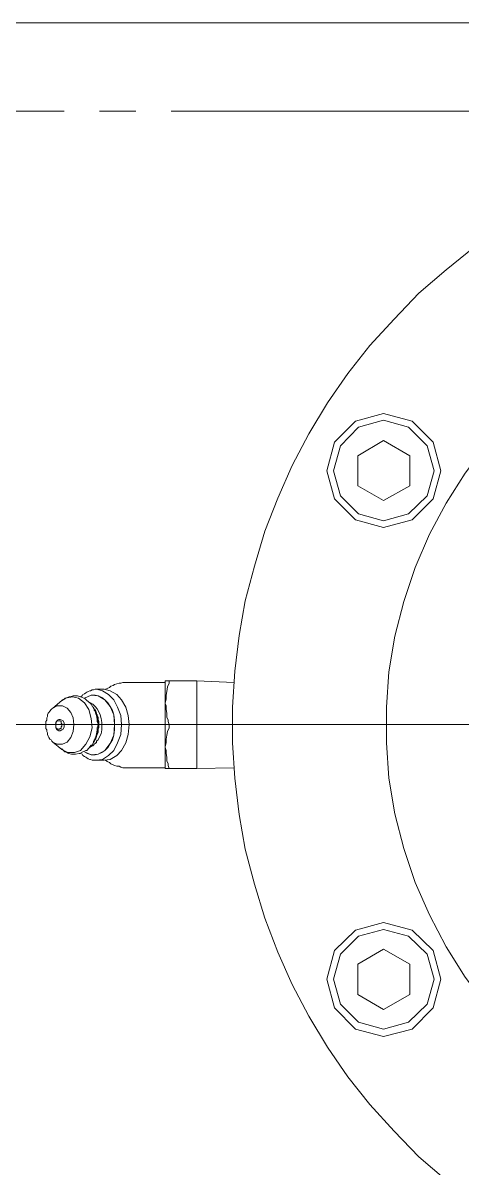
# Model space of a CAD drawing. Header units: millimetres. Extents: x 288 to 8834, y 20 to 9668.
# Drawn here: x 2965.4 to 3015.5, y 9006.3 to 9136.8 of the extents above; entities that cross this region are included whole.
import ezdxf

# ---------------------------------------------------------------- set-up
doc = ezdxf.new("R2010")
doc.units = ezdxf.units.MM
doc.layers.add('Layer1', color=7, linetype='Continuous')

# ---------------------------------------------------------------- blocks, each defined once
blk = doc.blocks.new('BLKF110')
at = {"layer": 'Layer1', "color": 7, "linetype": 'Continuous', "lineweight": 13}
for p, q in [((3006.55, 9034.27), (3003.36, 9033.41)), ((3009.82, 9033.41), (3006.55, 9034.27)), ((3003.36, 9033.41), (3000.95, 9031.09)), ((3012.23, 9031.09), (3009.82, 9033.41)), ((3000.95, 9031.09), (3000.09, 9027.82)), ((3013.09, 9027.82), (3012.23, 9031.09)), ((3000.09, 9027.82), (3000.95, 9024.54)), ((3000.95, 9024.54), (3003.36, 9022.13)), ((3009.82, 9022.13), (3012.23, 9024.54)), ((3003.36, 9022.13), (3006.55, 9021.27)), ((3006.55, 9021.27), (3009.82, 9022.13))]:
    blk.add_line(p, q, dxfattribs=at)
blk = doc.blocks.new('BLKF111')
at = {"layer": 'Layer1', "color": 7, "linetype": 'Continuous', "lineweight": 13}
for p, q in [((3003.7, 9032.72), (3001.64, 9030.66)), ((3006.55, 9033.5), (3003.7, 9032.72)), ((3009.39, 9032.72), (3006.55, 9033.5)), ((3011.54, 9030.66), (3009.39, 9032.72)), ((3001.64, 9030.66), (3000.86, 9027.82)), ((3012.32, 9027.82), (3011.54, 9030.66)), ((3000.86, 9027.82), (3001.64, 9024.97)), ((3001.64, 9024.97), (3003.7, 9022.91)), ((3009.39, 9022.91), (3011.54, 9024.97)), ((3003.7, 9022.91), (3006.55, 9022.13)), ((3006.55, 9022.13), (3009.39, 9022.91))]:
    blk.add_line(p, q, dxfattribs=at)
blk = doc.blocks.new('BLKF112')
at = {"layer": 'Layer1', "color": 7, "linetype": 'Continuous', "lineweight": 13}
for p, q in [((3003.62, 9029.54), (3003.62, 9026.09)), ((3003.62, 9026.09), (3006.55, 9024.37)), ((3006.55, 9024.37), (3009.56, 9026.09))]:
    blk.add_line(p, q, dxfattribs=at)
blk = doc.blocks.new('BLKF113')
at = {"layer": 'Layer1', "color": 7, "linetype": 'Continuous', "lineweight": 13}
for p, q in [((3003.36, 9091.45), (3000.95, 9089.04)), ((3006.55, 9092.32), (3003.36, 9091.45)), ((3009.82, 9091.45), (3006.55, 9092.32)), ((3012.23, 9089.04), (3009.82, 9091.45)), ((3000.95, 9089.04), (3000.09, 9085.77)), ((3013.09, 9085.77), (3012.23, 9089.04)), ((3000.09, 9085.77), (3000.95, 9082.58)), ((3000.95, 9082.58), (3003.36, 9080.17)), ((3009.82, 9080.17), (3012.23, 9082.58)), ((3003.36, 9080.17), (3006.55, 9079.31)), ((3006.55, 9079.31), (3009.82, 9080.17))]:
    blk.add_line(p, q, dxfattribs=at)
blk = doc.blocks.new('BLKF114')
at = {"layer": 'Layer1', "color": 7, "linetype": 'Continuous', "lineweight": 13}
for p, q in [((3006.55, 9091.54), (3003.7, 9090.77)), ((3009.39, 9090.77), (3006.55, 9091.54)), ((3003.7, 9090.77), (3001.64, 9088.61)), ((3011.54, 9088.61), (3009.39, 9090.77)), ((3001.64, 9088.61), (3000.86, 9085.77)), ((3012.32, 9085.77), (3011.54, 9088.61)), ((3000.86, 9085.77), (3001.64, 9082.93)), ((3001.64, 9082.93), (3003.7, 9080.86)), ((3009.39, 9080.86), (3011.54, 9082.93)), ((3003.7, 9080.86), (3006.55, 9080.09)), ((3006.55, 9080.09), (3009.39, 9080.86))]:
    blk.add_line(p, q, dxfattribs=at)
blk = doc.blocks.new('BLKF142')
at = {"layer": 'Layer1', "color": 7, "linetype": 'Continuous', "lineweight": 13}
for p, q in [((2968.23, 9057.78), (2968.14, 9057.61)), ((2968.14, 9057.61), (2968.14, 9057.35)), ((2968.31, 9058.13), (2968.23, 9057.96)), ((2968.23, 9057.96), (2968.23, 9057.78)), ((2968.4, 9058.21), (2968.31, 9058.13)), ((2968.48, 9058.39), (2968.4, 9058.21)), ((2968.66, 9058.56), (2968.48, 9058.39)), ((2968.74, 9058.64), (2968.66, 9058.56)), ((2968.83, 9058.73), (2968.74, 9058.64)), ((2968.14, 9057.35), (2968.05, 9057.18)), ((2968.05, 9057.18), (2968.05, 9057.01))]:
    blk.add_line(p, q, dxfattribs=at)
blk = doc.blocks.new('BLKF143')
at = {"layer": 'Layer1', "color": 7, "linetype": 'Continuous', "lineweight": 13}
for p, q in [((2970.03, 9059.68), (2969.95, 9059.68)), ((2969.95, 9059.68), (2969.95, 9059.59)), ((2970.12, 9059.76), (2970.03, 9059.68)), ((2970.21, 9059.76), (2970.12, 9059.76)), ((2970.29, 9059.85), (2970.21, 9059.85)), ((2970.21, 9059.85), (2970.21, 9059.76))]:
    blk.add_line(p, q, dxfattribs=at)
blk = doc.blocks.new('BLKF144')
at = {"layer": 'Layer1', "color": 7, "linetype": 'Continuous', "lineweight": 13}
for p, q in [((2971.76, 9059.85), (2971.07, 9060.02)), ((2972.45, 9059.33), (2971.76, 9059.85)), ((2972.96, 9058.56), (2972.45, 9059.33)), ((2973.22, 9057.53), (2972.96, 9058.56)), ((2973.31, 9056.49), (2973.22, 9057.53)), ((2973.05, 9055.46), (2973.31, 9056.49)), ((2972.62, 9054.6), (2973.05, 9055.46)), ((2969.86, 9053.99), (2970.55, 9053.65)), ((2970.55, 9053.65), (2971.33, 9053.65)), ((2971.33, 9053.65), (2972.01, 9053.91)), ((2972.01, 9053.91), (2972.62, 9054.6))]:
    blk.add_line(p, q, dxfattribs=at)
blk = doc.blocks.new('BLKF145')
at = {"layer": 'Layer1', "color": 7, "linetype": 'Continuous', "lineweight": 13}
for p, q in [((2969.95, 9058.99), (2969.35, 9058.99)), ((2970.46, 9058.73), (2969.95, 9058.99)), ((2970.9, 9058.21), (2970.46, 9058.73)), ((2971.15, 9057.61), (2970.9, 9058.21)), ((2971.24, 9056.84), (2971.15, 9057.61)), ((2968.05, 9056.84), (2968.05, 9056.41)), ((2968.05, 9056.41), (2968.14, 9056.23)), ((2968.14, 9056.23), (2968.14, 9056.06)), ((2971.15, 9056.06), (2971.24, 9056.84)), ((2968.14, 9056.06), (2968.23, 9055.89)), ((2968.23, 9055.89), (2968.23, 9055.72)), ((2968.23, 9055.72), (2968.31, 9055.54)), ((2968.31, 9055.54), (2968.4, 9055.37)), ((2968.4, 9055.37), (2968.48, 9055.2)), ((2968.48, 9055.2), (2968.66, 9055.11)), ((2968.66, 9055.11), (2968.74, 9054.94)), ((2968.74, 9054.94), (2968.83, 9054.86)), ((2970.46, 9054.86), (2970.9, 9055.37)), ((2970.9, 9055.37), (2971.15, 9056.06)), ((2968.83, 9054.86), (2969.35, 9054.6)), ((2969.35, 9054.6), (2969.95, 9054.6)), ((2969.95, 9054.6), (2970.46, 9054.86))]:
    blk.add_line(p, q, dxfattribs=at)
blk = doc.blocks.new('BLKF146')
at = {"layer": 'Layer1', "color": 7, "linetype": 'Continuous', "lineweight": 13}
for p, q in [((2973.91, 9057.61), (2973.82, 9057.87)), ((2973.91, 9057.44), (2973.91, 9057.61)), ((2973.91, 9057.18), (2973.91, 9057.44)), ((2974, 9056.92), (2973.91, 9057.18)), ((2973.91, 9056.49), (2974, 9056.75)), ((2973.91, 9056.23), (2973.91, 9056.49)), ((2973.91, 9056.06), (2973.91, 9056.23)), ((2974, 9056.75), (2974, 9056.92)), ((2973.74, 9055.37), (2973.82, 9055.63)), ((2973.82, 9055.8), (2973.91, 9056.06)), ((2973.82, 9055.63), (2973.82, 9055.8))]:
    blk.add_line(p, q, dxfattribs=at)
blk = doc.blocks.new('BLKF147')
at = {"layer": 'Layer1', "color": 7, "linetype": 'Continuous', "lineweight": 13}
for p, q in [((2973.48, 9054.77), (2973.48, 9054.94)), ((2973.48, 9054.94), (2973.56, 9054.94)), ((2973.56, 9054.94), (2973.56, 9055.11)), ((2973.56, 9055.11), (2973.65, 9055.11)), ((2973.65, 9055.2), (2973.65, 9055.29)), ((2973.65, 9055.11), (2973.65, 9055.2))]:
    blk.add_line(p, q, dxfattribs=at)
blk = doc.blocks.new('BLKF148')
at = {"layer": 'Layer1', "color": 7, "linetype": 'Continuous', "lineweight": 13}
for p, q in [((2971.15, 9060.11), (2970.81, 9060.02)), ((2971.58, 9060.11), (2971.15, 9060.11)), ((2971.67, 9060.11), (2971.58, 9060.11)), ((2972.01, 9060.02), (2971.67, 9060.11)), ((2970.03, 9059.68), (2969.95, 9059.68)), ((2970.29, 9059.85), (2970.03, 9059.68)), ((2970.72, 9060.02), (2970.29, 9059.85)), ((2970.81, 9060.02), (2970.72, 9060.02)), ((2972.36, 9059.85), (2972.01, 9060.02)), ((2972.45, 9059.85), (2972.36, 9059.85)), ((2972.7, 9059.59), (2972.45, 9059.85)), ((2973.05, 9059.33), (2972.7, 9059.59)), ((2973.22, 9059.16), (2973.05, 9059.33)), ((2973.39, 9058.82), (2973.22, 9059.16)), ((2973.48, 9058.82), (2973.39, 9058.82)), ((2973.65, 9058.47), (2973.48, 9058.82)), ((2973.65, 9058.39), (2973.65, 9058.47))]:
    blk.add_line(p, q, dxfattribs=at)
blk = doc.blocks.new('BLKF149')
at = {"layer": 'Layer1', "color": 7, "linetype": 'Continuous', "lineweight": 13}
for p, q in [((2973.82, 9057.87), (2973.74, 9058.04)), ((2973.91, 9057.44), (2973.82, 9057.87)), ((2973.82, 9055.8), (2973.91, 9056.23)), ((2974, 9057.27), (2973.91, 9057.44)), ((2973.91, 9056.41), (2974, 9056.84)), ((2973.91, 9056.32), (2973.91, 9056.41)), ((2973.91, 9056.23), (2973.91, 9056.32)), ((2974, 9056.84), (2974, 9057.27)), ((2973.48, 9054.86), (2973.65, 9055.29)), ((2973.65, 9055.29), (2973.74, 9055.37)), ((2973.74, 9055.46), (2973.82, 9055.8)), ((2973.74, 9055.37), (2973.74, 9055.46)), ((2969.78, 9054.08), (2969.86, 9054.08)), ((2969.86, 9054.08), (2970.12, 9053.82)), ((2970.12, 9053.82), (2970.21, 9053.74)), ((2970.21, 9053.74), (2970.29, 9053.74)), ((2970.29, 9053.74), (2970.64, 9053.56)), ((2971.93, 9053.56), (2972.27, 9053.74)), ((2972.27, 9053.74), (2972.62, 9053.91)), ((2972.62, 9053.91), (2972.7, 9053.91)), ((2972.7, 9053.91), (2972.96, 9054.17)), ((2972.96, 9054.17), (2973.22, 9054.51)), ((2973.22, 9054.51), (2973.31, 9054.51)), ((2973.31, 9054.51), (2973.48, 9054.86)), ((2970.64, 9053.56), (2970.98, 9053.48)), ((2970.98, 9053.48), (2971.07, 9053.48)), ((2971.07, 9053.48), (2971.41, 9053.48)), ((2971.41, 9053.48), (2971.84, 9053.56)), ((2971.84, 9053.56), (2971.93, 9053.56))]:
    blk.add_line(p, q, dxfattribs=at)
blk = doc.blocks.new('BLKF150')
at = {"layer": 'Layer1', "color": 7, "linetype": 'Continuous', "lineweight": 13}
for p, q in [((2969.17, 9056.92), (2969.09, 9056.84)), ((2969.09, 9056.84), (2969.17, 9056.84)), ((2969.26, 9057.18), (2969.17, 9056.92)), ((2969.17, 9056.84), (2969.17, 9056.58)), ((2969.17, 9056.58), (2969.26, 9056.32)), ((2969.35, 9057.35), (2969.26, 9057.18)), ((2969.52, 9057.44), (2969.35, 9057.35)), ((2969.35, 9056.23), (2969.52, 9056.15)), ((2969.69, 9057.44), (2969.52, 9057.44)), ((2969.86, 9057.35), (2969.69, 9057.44)), ((2969.69, 9056.15), (2969.86, 9056.23)), ((2970.03, 9057.27), (2969.86, 9057.35)), ((2969.86, 9056.23), (2970.03, 9056.32)), ((2970.12, 9057.01), (2970.03, 9057.27)), ((2970.03, 9056.32), (2970.12, 9056.58)), ((2970.12, 9056.84), (2970.12, 9057.01)), ((2970.12, 9056.58), (2970.12, 9056.84)), ((2969.52, 9056.15), (2969.69, 9056.15))]:
    blk.add_line(p, q, dxfattribs=at)
blk = doc.blocks.new('BLKF151')
at = {"layer": 'Layer1', "color": 7, "linetype": 'Continuous', "lineweight": 13}
for p, q in [((2969.26, 9057.18), (2969.17, 9057.09)), ((2969.17, 9057.09), (2969.17, 9057.01)), ((2969.17, 9057.01), (2969.17, 9056.92)), ((2969.17, 9056.92), (2969.17, 9056.84)), ((2969.17, 9056.84), (2969.17, 9056.75)), ((2969.17, 9056.75), (2969.17, 9056.66)), ((2969.17, 9056.66), (2969.17, 9056.58)), ((2969.17, 9056.58), (2969.17, 9056.49)), ((2969.17, 9056.49), (2969.26, 9056.41)), ((2969.35, 9057.27), (2969.26, 9057.18)), ((2969.26, 9056.41), (2969.35, 9056.41)), ((2969.52, 9057.27), (2969.35, 9057.27)), ((2969.35, 9056.41), (2969.35, 9056.32)), ((2969.35, 9056.32), (2969.43, 9056.32)), ((2969.43, 9056.32), (2969.52, 9056.32)), ((2969.52, 9056.32), (2969.6, 9056.32)), ((2969.69, 9057.27), (2969.6, 9057.27)), ((2969.6, 9056.32), (2969.69, 9056.41)), ((2969.78, 9057.18), (2969.69, 9057.27)), ((2969.69, 9056.41), (2969.78, 9056.41)), ((2969.78, 9057.01), (2969.78, 9057.18)), ((2969.86, 9056.92), (2969.78, 9057.01)), ((2969.78, 9056.58), (2969.86, 9056.66)), ((2969.78, 9056.41), (2969.78, 9056.58)), ((2969.86, 9056.84), (2969.86, 9056.92)), ((2969.86, 9056.66), (2969.86, 9056.84))]:
    blk.add_line(p, q, dxfattribs=at)
blk = doc.blocks.new('BLKF152')
at = {"layer": 'Layer1', "color": 7, "linetype": 'Continuous', "lineweight": 13}
for p, q in [((2973.74, 9058.3), (2973.74, 9058.39)), ((2973.74, 9058.21), (2973.74, 9058.3)), ((2973.82, 9058.13), (2973.74, 9058.21)), ((2973.82, 9058.04), (2973.82, 9058.13)), ((2973.91, 9057.96), (2973.82, 9058.04)), ((2973.91, 9057.7), (2973.91, 9057.96)), ((2974, 9057.61), (2973.91, 9057.7))]:
    blk.add_line(p, q, dxfattribs=at)
blk = doc.blocks.new('BLKF153')
at = {"layer": 'Layer1', "color": 7, "linetype": 'Continuous', "lineweight": 13}
for p, q in [((2973.56, 9058.47), (2973.56, 9058.64)), ((2973.65, 9058.47), (2973.56, 9058.47)), ((2973.65, 9058.39), (2973.65, 9058.47))]:
    blk.add_line(p, q, dxfattribs=at)
blk = doc.blocks.new('BLKF154')
at = {"layer": 'Layer1', "color": 7, "linetype": 'Continuous', "lineweight": 13}
for p, q in [((2974.08, 9057.09), (2974, 9057.27)), ((2974, 9056.32), (2974.08, 9056.49)), ((2974, 9056.15), (2974, 9056.32)), ((2974.08, 9056.92), (2974.08, 9057.09)), ((2974.08, 9056.84), (2974.08, 9056.92)), ((2974.08, 9056.66), (2974.08, 9056.84)), ((2974.08, 9056.49), (2974.08, 9056.66)), ((2973.82, 9055.54), (2973.91, 9055.72)), ((2973.91, 9055.8), (2974, 9055.98)), ((2973.91, 9055.72), (2973.91, 9055.8)), ((2974, 9055.98), (2974, 9056.15))]:
    blk.add_line(p, q, dxfattribs=at)
blk = doc.blocks.new('BLKF155')
at = {"layer": 'Layer1', "color": 7, "linetype": 'Continuous', "lineweight": 13}
for p, q in [((2973.65, 9055.11), (2973.65, 9055.2)), ((2973.65, 9055.2), (2973.74, 9055.2)), ((2973.74, 9055.37), (2973.82, 9055.46)), ((2973.74, 9055.2), (2973.74, 9055.37))]:
    blk.add_line(p, q, dxfattribs=at)
blk = doc.blocks.new('BLKF156')
at = {"layer": 'Layer1', "color": 7, "linetype": 'Continuous', "lineweight": 13}
for p, q in [((2974, 9057.7), (2974, 9057.44)), ((2974, 9056.23), (2973.91, 9055.89)), ((2974, 9057.44), (2974.08, 9057.18)), ((2974.08, 9056.75), (2974, 9056.32)), ((2974, 9056.32), (2974, 9056.23)), ((2974.08, 9057.18), (2974.08, 9056.75)), ((2973.91, 9055.89), (2973.82, 9055.46))]:
    blk.add_line(p, q, dxfattribs=at)
blk = doc.blocks.new('BLKF157')
at = {"layer": 'Layer1', "color": 7, "linetype": 'Continuous', "lineweight": 13}
for p, q in [((2973.56, 9058.56), (2973.65, 9058.56)), ((2973.65, 9058.56), (2973.82, 9058.13)), ((2973.82, 9058.13), (2973.82, 9058.04))]:
    blk.add_line(p, q, dxfattribs=at)
blk = doc.blocks.new('BLKF158')
at = {"layer": 'Layer1', "color": 7, "linetype": 'Continuous', "lineweight": 13}
for p, q in [((2974, 9060.11), (2973.22, 9060.19)), ((2974.77, 9059.68), (2974, 9060.11)), ((2975.37, 9058.9), (2974.77, 9059.68)), ((2975.8, 9057.96), (2975.37, 9058.9)), ((2975.89, 9056.84), (2975.8, 9057.96)), ((2975.8, 9055.63), (2975.89, 9056.84)), ((2975.37, 9054.68), (2975.8, 9055.63)), ((2972.45, 9053.74), (2973.22, 9053.39)), ((2974, 9053.48), (2974.77, 9053.91)), ((2974.77, 9053.91), (2975.37, 9054.68)), ((2973.22, 9053.39), (2974, 9053.48))]:
    blk.add_line(p, q, dxfattribs=at)
blk = doc.blocks.new('BLKF159')
at = {"layer": 'Layer1', "color": 7, "linetype": 'Continuous', "lineweight": 13}
for p, q in [((2973.65, 9058.9), (2973.39, 9059.16)), ((2973.91, 9058.64), (2973.65, 9058.9)), ((2974.08, 9058.3), (2973.91, 9058.64)), ((2974.25, 9057.96), (2974.08, 9058.3)), ((2974.34, 9057.53), (2974.25, 9057.96)), ((2974.43, 9057.09), (2974.34, 9057.53)), ((2974.34, 9055.8), (2974.43, 9056.23)), ((2974.43, 9056.66), (2974.43, 9057.09)), ((2974.43, 9056.23), (2974.43, 9056.66)), ((2974, 9055.11), (2974.17, 9055.46)), ((2974.17, 9055.46), (2974.34, 9055.8))]:
    blk.add_line(p, q, dxfattribs=at)
blk = doc.blocks.new('BLKF160')
at = {"layer": 'Layer1', "color": 7, "linetype": 'Continuous', "lineweight": 13}
for p, q in [((2973.82, 9054.94), (2973.91, 9055.03)), ((2973.82, 9054.77), (2973.82, 9054.94)), ((2973.05, 9054.25), (2973.13, 9054.34)), ((2973.13, 9054.34), (2973.22, 9054.34)), ((2973.22, 9054.34), (2973.31, 9054.43)), ((2973.31, 9054.43), (2973.39, 9054.43)), ((2973.39, 9054.43), (2973.48, 9054.51)), ((2973.48, 9054.51), (2973.56, 9054.6)), ((2973.56, 9054.6), (2973.65, 9054.68)), ((2973.65, 9054.68), (2973.74, 9054.77)), ((2973.74, 9054.77), (2973.82, 9054.77))]:
    blk.add_line(p, q, dxfattribs=at)
blk = doc.blocks.new('BLKF161')
at = {"layer": 'Layer1', "color": 7, "linetype": 'Continuous', "lineweight": 13}
for p, q in [((2972.01, 9053.56), (2972.19, 9053.48)), ((2972.19, 9053.48), (2972.27, 9053.31)), ((2972.27, 9053.31), (2972.45, 9053.22)), ((2972.45, 9053.22), (2972.62, 9053.13)), ((2972.62, 9053.13), (2972.7, 9053.05)), ((2972.7, 9053.05), (2972.88, 9052.96)), ((2972.88, 9052.96), (2973.05, 9052.87)), ((2973.05, 9052.87), (2973.13, 9052.87)), ((2973.13, 9052.87), (2973.31, 9052.79)), ((2973.31, 9052.79), (2973.48, 9052.79)), ((2973.48, 9052.79), (2973.65, 9052.79))]:
    blk.add_line(p, q, dxfattribs=at)
blk = doc.blocks.new('BLKF162')
at = {"layer": 'Layer1', "color": 7, "linetype": 'Continuous', "lineweight": 13}
for p, q in [((2973.22, 9060.19), (2972.79, 9060.02)), ((2973.65, 9060.19), (2973.22, 9060.19)), ((2974, 9060.11), (2973.65, 9060.19)), ((2974.43, 9059.94), (2974, 9060.11)), ((2974.77, 9059.68), (2974.43, 9059.94)), ((2975.11, 9059.33), (2974.77, 9059.68)), ((2975.37, 9058.9), (2975.11, 9059.33)), ((2975.63, 9058.47), (2975.37, 9058.9)), ((2975.8, 9057.96), (2975.63, 9058.47)), ((2975.89, 9057.35), (2975.8, 9057.96)), ((2975.89, 9056.84), (2975.89, 9057.35))]:
    blk.add_line(p, q, dxfattribs=at)
blk = doc.blocks.new('BLKF163')
at = {"layer": 'Layer1', "color": 7, "linetype": 'Continuous', "lineweight": 13}
for p, q in [((2975.8, 9055.63), (2975.89, 9056.23)), ((2975.37, 9054.68), (2975.63, 9055.11)), ((2975.63, 9055.11), (2975.8, 9055.63)), ((2972.45, 9053.74), (2972.79, 9053.56)), ((2974, 9053.48), (2974.43, 9053.65)), ((2974.43, 9053.65), (2974.77, 9053.91)), ((2974.77, 9053.91), (2975.11, 9054.25)), ((2975.11, 9054.25), (2975.37, 9054.68)), ((2972.79, 9053.56), (2973.22, 9053.39)), ((2973.22, 9053.39), (2973.65, 9053.39)), ((2973.65, 9053.39), (2974, 9053.48))]:
    blk.add_line(p, q, dxfattribs=at)
blk = doc.blocks.new('BLKF164')
at = {"layer": 'Layer1', "color": 7, "linetype": 'Continuous', "lineweight": 13}
for p, q in [((2976.15, 9060.28), (2975.37, 9060.71)), ((2976.66, 9059.68), (2976.15, 9060.28)), ((2977.18, 9058.82), (2976.66, 9059.68)), ((2977.44, 9057.87), (2977.18, 9058.82)), ((2977.53, 9056.84), (2977.44, 9057.87)), ((2977.44, 9055.72), (2977.53, 9056.84)), ((2977.18, 9054.77), (2977.44, 9055.72)), ((2976.15, 9053.31), (2976.66, 9053.91)), ((2976.66, 9053.91), (2977.18, 9054.77)), ((2974.68, 9052.79), (2975.37, 9052.87)), ((2975.37, 9052.87), (2976.15, 9053.31))]:
    blk.add_line(p, q, dxfattribs=at)
blk = doc.blocks.new('BLKF165')
at = {"layer": 'Layer1', "color": 7, "linetype": 'Continuous', "lineweight": 13}
for p, q in [((2972.27, 9060.28), (2972.19, 9060.11)), ((2972.45, 9060.37), (2972.27, 9060.28)), ((2972.62, 9060.45), (2972.45, 9060.37)), ((2972.7, 9060.54), (2972.62, 9060.45)), ((2972.88, 9060.63), (2972.7, 9060.54)), ((2973.05, 9060.71), (2972.88, 9060.63)), ((2973.13, 9060.71), (2973.05, 9060.71)), ((2973.31, 9060.8), (2973.13, 9060.71)), ((2973.48, 9060.8), (2973.31, 9060.8)), ((2973.65, 9060.88), (2973.48, 9060.8)), ((2973.82, 9060.88), (2973.65, 9060.88))]:
    blk.add_line(p, q, dxfattribs=at)
blk = doc.blocks.new('BLKF166')
at = {"layer": 'Layer1', "color": 7, "linetype": 'Continuous', "lineweight": 13}
for p, q in [((2975.2, 9060.28), (2974.51, 9060.71)), ((2975.8, 9059.68), (2975.2, 9060.28)), ((2976.23, 9058.82), (2975.8, 9059.68)), ((2976.58, 9057.87), (2976.23, 9058.82)), ((2976.66, 9056.84), (2976.58, 9057.87)), ((2976.58, 9055.72), (2976.66, 9056.84)), ((2976.23, 9054.77), (2976.58, 9055.72)), ((2975.2, 9053.31), (2975.8, 9053.91)), ((2975.8, 9053.91), (2976.23, 9054.77)), ((2973.82, 9052.79), (2974.51, 9052.87)), ((2974.51, 9052.87), (2975.2, 9053.31))]:
    blk.add_line(p, q, dxfattribs=at)
blk = doc.blocks.new('BLKF167')
at = {"layer": 'Layer1', "color": 7, "linetype": 'Continuous', "lineweight": 13}
for p, q in [((2981.75, 9058.56), (2981.75, 9058.99)), ((2981.83, 9058.13), (2981.75, 9058.56)), ((2981.83, 9057.7), (2981.83, 9058.13)), ((2982, 9057.35), (2981.83, 9057.7)), ((2982, 9057.18), (2982, 9057.35)), ((2982.09, 9056.84), (2982, 9057.18))]:
    blk.add_line(p, q, dxfattribs=at)
blk = doc.blocks.new('BLKF168')
at = {"layer": 'Layer1', "color": 7, "linetype": 'Continuous', "lineweight": 13}
for p, q in [((2981.92, 9061.14), (2982.09, 9061.57)), ((2981.75, 9060.19), (2981.83, 9060.63)), ((2981.75, 9059.76), (2981.75, 9060.19)), ((2981.83, 9060.63), (2981.92, 9061.14)), ((2981.66, 9059.33), (2981.75, 9059.76))]:
    blk.add_line(p, q, dxfattribs=at)
blk = doc.blocks.new('BLKF169')
at = {"layer": 'Layer1', "color": 7, "linetype": 'Continuous', "lineweight": 13}
for p, q in [((2981.92, 9056.06), (2982.09, 9056.49)), ((2981.75, 9055.2), (2981.83, 9055.63)), ((2981.75, 9054.77), (2981.75, 9055.2)), ((2981.83, 9055.63), (2981.92, 9056.06)), ((2981.66, 9054.34), (2981.75, 9054.77))]:
    blk.add_line(p, q, dxfattribs=at)
blk = doc.blocks.new('BLKF170')
at = {"layer": 'Layer1', "color": 7, "linetype": 'Continuous', "lineweight": 13}
for p, q in [((2981.75, 9053.56), (2981.75, 9053.91)), ((2981.83, 9053.13), (2981.75, 9053.56)), ((2981.83, 9052.7), (2981.83, 9053.13)), ((2982, 9052.36), (2981.83, 9052.7)), ((2982, 9052.19), (2982, 9052.36)), ((2982.09, 9051.84), (2982, 9052.19))]:
    blk.add_line(p, q, dxfattribs=at)
blk = doc.blocks.new('BLKF171')
at = {"layer": 'Layer1', "color": 7, "linetype": 'Continuous', "lineweight": 13}
for p, q in [((2974.86, 9052.79), (2975.03, 9052.62)), ((2975.03, 9052.62), (2975.29, 9052.53)), ((2975.29, 9052.53), (2975.46, 9052.36)), ((2975.46, 9052.36), (2975.72, 9052.27)), ((2975.72, 9052.27), (2975.89, 9052.19)), ((2975.89, 9052.19), (2976.15, 9052.1)), ((2976.15, 9052.1), (2976.41, 9052.1)), ((2976.41, 9052.1), (2976.58, 9052.01)), ((2976.58, 9052.01), (2976.84, 9051.93)), ((2976.84, 9051.93), (2977.1, 9051.93)), ((2977.1, 9051.93), (2977.35, 9051.93))]:
    blk.add_line(p, q, dxfattribs=at)
blk = doc.blocks.new('BLKF172')
at = {"layer": 'Layer1', "color": 7, "linetype": 'Continuous', "lineweight": 13}
for p, q in [((2976.15, 9061.49), (2975.89, 9061.4)), ((2976.41, 9061.57), (2976.15, 9061.49)), ((2976.58, 9061.57), (2976.41, 9061.57)), ((2976.84, 9061.66), (2976.58, 9061.57)), ((2977.61, 9061.66), (2976.84, 9061.66)), ((2975.29, 9061.06), (2975.03, 9060.97)), ((2975.46, 9061.23), (2975.29, 9061.06)), ((2975.72, 9061.31), (2975.46, 9061.23)), ((2975.89, 9061.4), (2975.72, 9061.31))]:
    blk.add_line(p, q, dxfattribs=at)
blk = doc.blocks.new('BLKF539')
at = {"layer": 'Layer1', "color": 7, "linetype": 'Continuous', "lineweight": 13}
for p, q in [((3049.69, 9106.27), (3045.64, 9105.58)), ((3053.74, 9106.7), (3049.69, 9106.27)), ((3057.87, 9106.78), (3053.74, 9106.7)), ((3061.92, 9106.52), (3057.87, 9106.78)), ((3065.97, 9105.92), (3061.92, 9106.52)), ((3069.93, 9105.06), (3065.97, 9105.92)), ((3045.64, 9105.58), (3041.77, 9104.46)), ((3073.8, 9103.85), (3069.93, 9105.06)), ((3041.77, 9104.46), (3037.89, 9103.08)), ((3077.59, 9102.3), (3073.8, 9103.85)), ((3037.89, 9103.08), (3034.19, 9101.36)), ((3081.21, 9100.41), (3077.59, 9102.3)), ((3034.19, 9101.36), (3030.66, 9099.38)), ((3030.66, 9099.38), (3027.21, 9097.14)), ((3084.65, 9098.34), (3081.21, 9100.41)), ((3088.01, 9095.93), (3084.65, 9098.34)), ((3027.21, 9097.14), (3024.03, 9094.55)), ((3091.02, 9093.26), (3088.01, 9095.93)), ((3024.03, 9094.55), (3021.1, 9091.8)), ((3093.95, 9090.33), (3091.02, 9093.26)), ((3021.1, 9091.8), (3018.34, 9088.78)), ((3096.54, 9087.15), (3093.95, 9090.33)), ((3018.34, 9088.78), (3015.85, 9085.51)), ((3098.86, 9083.79), (3096.54, 9087.15)), ((3015.85, 9085.51), (3013.69, 9082.07)), ((3100.93, 9080.35), (3098.86, 9083.79)), ((3013.69, 9082.07), (3011.8, 9078.54)), ((3102.74, 9076.64), (3100.93, 9080.35)), ((3011.8, 9078.54), (3010.16, 9074.75)), ((3104.2, 9072.85), (3102.74, 9076.64)), ((3010.16, 9074.75), (3008.87, 9070.87)), ((3105.32, 9068.89), (3104.2, 9072.85)), ((3008.87, 9070.87), (3007.84, 9066.91)), ((3106.18, 9064.93), (3105.32, 9068.89)), ((3007.84, 9066.91), (3007.15, 9062.86)), ((3106.61, 9060.88), (3106.18, 9064.93)), ((3007.15, 9062.86), (3006.89, 9058.82)), ((3106.78, 9056.84), (3106.61, 9060.88)), ((3006.89, 9058.82), (3006.89, 9054.77)), ((3006.89, 9054.77), (3007.15, 9050.72)), ((3106.18, 9048.66), (3106.61, 9052.7)), ((3007.15, 9050.72), (3007.84, 9046.67)), ((3105.32, 9044.69), (3106.18, 9048.66)), ((3007.84, 9046.67), (3008.87, 9042.71)), ((3104.2, 9040.73), (3105.32, 9044.69)), ((3008.87, 9042.71), (3010.16, 9038.84)), ((3102.74, 9036.94), (3104.2, 9040.73)), ((3010.16, 9038.84), (3011.8, 9035.14)), ((3100.93, 9033.33), (3102.74, 9036.94)), ((3011.8, 9035.14), (3013.69, 9031.52)), ((3098.86, 9029.8), (3100.93, 9033.33)), ((3013.69, 9031.52), (3015.85, 9028.07)), ((3096.54, 9026.44), (3098.86, 9029.8)), ((3015.85, 9028.07), (3018.34, 9024.8)), ((3093.95, 9023.25), (3096.54, 9026.44)), ((3018.34, 9024.8), (3021.1, 9021.79)), ((3091.02, 9020.41), (3093.95, 9023.25)), ((3021.1, 9021.79), (3024.03, 9019.03)), ((3088.01, 9017.74), (3091.02, 9020.41)), ((3024.03, 9019.03), (3027.21, 9016.45)), ((3084.65, 9015.33), (3088.01, 9017.74)), ((3027.21, 9016.45), (3030.66, 9014.21)), ((3081.21, 9013.18), (3084.65, 9015.33)), ((3030.66, 9014.21), (3034.19, 9012.23)), ((3077.59, 9011.28), (3081.21, 9013.18)), ((3034.19, 9012.23), (3037.89, 9010.51)), ((3037.89, 9010.51), (3041.77, 9009.13)), ((3073.8, 9009.82), (3077.59, 9011.28)), ((3069.93, 9008.53), (3073.8, 9009.82)), ((3041.77, 9009.13), (3045.64, 9008.1)), ((3045.64, 9008.1), (3049.69, 9007.32)), ((3065.97, 9007.67), (3069.93, 9008.53)), ((3049.69, 9007.32), (3053.74, 9006.89)), ((3053.74, 9006.89), (3057.87, 9006.8)), ((3057.87, 9006.8), (3061.92, 9007.06)), ((3061.92, 9007.06), (3065.97, 9007.67))]:
    blk.add_line(p, q, dxfattribs=at)
blk = doc.blocks.new('BLKF541')
at = {"layer": 'Layer1', "color": 7, "linetype": 'Continuous', "lineweight": 13}
for p, q in [((3013.69, 9108.68), (3016.88, 9111.26)), ((3010.59, 9106.01), (3013.69, 9108.68)), ((3007.75, 9103.08), (3010.59, 9106.01)), ((3005, 9100.07), (3007.75, 9103.08)), ((3002.5, 9096.88), (3005, 9100.07)), ((3000.17, 9093.52), (3002.5, 9096.88)), ((2998.02, 9089.99), (3000.17, 9093.52)), ((2996.13, 9086.37), (2998.02, 9089.99)), ((2994.49, 9082.67), (2996.13, 9086.37)), ((2993.03, 9078.88), (2994.49, 9082.67)), ((2991.82, 9074.92), (2993.03, 9078.88)), ((2990.79, 9070.96), (2991.82, 9074.92)), ((2990.1, 9067), (2990.79, 9070.96)), ((2989.58, 9062.95), (2990.1, 9067)), ((2989.32, 9058.82), (2989.58, 9062.95)), ((2989.32, 9054.77), (2989.32, 9058.82)), ((2989.58, 9050.72), (2989.32, 9054.77)), ((2990.1, 9046.59), (2989.58, 9050.72)), ((2990.79, 9042.63), (2990.1, 9046.59)), ((2991.82, 9038.67), (2990.79, 9042.63)), ((2993.03, 9034.79), (2991.82, 9038.67)), ((2994.49, 9030.92), (2993.03, 9034.79)), ((2996.13, 9027.21), (2994.49, 9030.92)), ((2998.02, 9023.6), (2996.13, 9027.21)), ((3000.17, 9020.07), (2998.02, 9023.6)), ((3002.5, 9016.71), (3000.17, 9020.07)), ((3005, 9013.52), (3002.5, 9016.71)), ((3007.75, 9010.51), (3005, 9013.52)), ((3010.59, 9007.58), (3007.75, 9010.51)), ((3013.69, 9004.91), (3010.59, 9007.58))]:
    blk.add_line(p, q, dxfattribs=at)
blk = doc.blocks.new('BLKF026')
at = {"layer": 'Layer1', "color": 7, "linetype": 'Continuous', "lineweight": 13}
for p, q in [((2913.63, 9136.84), (3018.77, 9136.84)), ((2970.12, 9126.76), (2929.47, 9126.76)), ((2978.3, 9126.76), (2974.17, 9126.76)), ((3022.99, 9126.76), (2982.35, 9126.76)), ((3006.55, 9089.22), (3003.62, 9087.49)), ((3009.56, 9087.49), (3006.55, 9089.22)), ((3003.62, 9087.49), (3003.62, 9084.05)), ((3009.56, 9084.05), (3009.56, 9087.49)), ((3011.54, 9082.93), (3012.32, 9085.77)), ((3012.23, 9082.58), (3013.09, 9085.77)), ((3003.62, 9084.05), (3006.55, 9082.41)), ((3006.55, 9082.41), (3009.56, 9084.05)), ((2981.66, 9061.66), (2977.61, 9061.66)), ((2981.66, 9061.83), (2985.28, 9061.83)), ((2981.66, 9061.83), (2981.66, 9051.84)), ((2982.09, 9061.57), (2982.09, 9061.83)), ((2985.28, 9051.84), (2985.28, 9061.83)), ((2989.5, 9061.66), (2985.28, 9061.83)), ((2972.19, 9060.11), (2972.01, 9060.02)), ((2973.22, 9060.19), (2972.45, 9059.85)), ((2974.51, 9060.71), (2973.82, 9060.88)), ((2974.68, 9060.88), (2973.82, 9060.88)), ((2975.37, 9060.71), (2974.68, 9060.88)), ((2975.03, 9060.97), (2974.86, 9060.88)), ((2969.86, 9059.59), (2968.83, 9058.73)), ((2969.35, 9058.99), (2968.83, 9058.73)), ((2969.95, 9059.68), (2969.78, 9059.51)), ((2969.95, 9059.59), (2969.86, 9059.59)), ((2971.07, 9060.02), (2970.29, 9059.85)), ((2972.79, 9060.02), (2972.45, 9059.85)), ((2973.39, 9059.16), (2973.13, 9059.33)), ((2973.48, 9058.73), (2973.48, 9058.82)), ((2973.65, 9058.47), (2973.48, 9058.82)), ((2981.75, 9058.99), (2981.66, 9059.25)), ((2973.56, 9058.64), (2973.48, 9058.73)), ((2973.74, 9058.39), (2973.65, 9058.47)), ((2973.65, 9058.3), (2973.65, 9058.39)), ((2973.74, 9058.04), (2973.65, 9058.39)), ((2973.74, 9058.3), (2973.65, 9058.3)), ((2973.74, 9058.04), (2973.74, 9058.3)), ((2973.82, 9057.87), (2973.74, 9058.04)), ((2973.82, 9058.04), (2974, 9057.7)), ((2974, 9057.44), (2974, 9057.61)), ((2981.66, 9056.84), (2940.93, 9056.84)), ((2968.05, 9057.01), (2968.05, 9056.84)), ((2969.26, 9056.32), (2969.35, 9056.23)), ((2969.6, 9057.27), (2969.52, 9057.27)), ((2974, 9057.27), (2974, 9057.44)), ((2975.89, 9056.23), (2975.89, 9056.84)), ((2997.85, 9056.84), (2979.33, 9056.84)), ((2985.28, 9056.84), (2982.09, 9056.84)), ((2982.09, 9056.49), (2982.09, 9056.84)), ((2989.75, 9056.84), (2985.71, 9056.84)), ((3034.53, 9056.84), (2993.89, 9056.84)), ((3005.94, 9056.84), (3001.9, 9056.84)), ((3050.72, 9056.84), (3009.99, 9056.84)), ((2973.82, 9055.46), (2973.48, 9054.86)), ((2973.48, 9054.77), (2973.65, 9055.11)), ((2973.65, 9055.29), (2973.74, 9055.37)), ((2973.82, 9055.46), (2973.82, 9055.54)), ((2973.91, 9055.03), (2974, 9055.11)), ((2968.83, 9054.86), (2969.86, 9053.99)), ((2981.75, 9053.91), (2981.66, 9054.25)), ((2973.65, 9052.79), (2973.82, 9052.79)), ((2973.82, 9052.79), (2974.68, 9052.79)), ((2977.35, 9051.93), (2977.61, 9051.93)), ((2977.61, 9051.93), (2981.66, 9051.93)), ((2981.66, 9051.84), (2985.28, 9051.84)), ((2985.28, 9051.84), (2989.5, 9051.93)), ((3006.55, 9031.26), (3003.62, 9029.54)), ((3009.56, 9029.54), (3006.55, 9031.26)), ((3009.56, 9026.09), (3009.56, 9029.54)), ((3011.54, 9024.97), (3012.32, 9027.82)), ((3012.23, 9024.54), (3013.09, 9027.82))]:
    blk.add_line(p, q, dxfattribs=at)
for name in ['BLKF541', 'BLKF539', 'BLKF113', 'BLKF114', 'BLKF172', 'BLKF168', 'BLKF148', 'BLKF165', 'BLKF158', 'BLKF162', 'BLKF166', 'BLKF164', 'BLKF145', 'BLKF144', 'BLKF143', 'BLKF159', 'BLKF167', 'BLKF142', 'BLKF149', 'BLKF153', 'BLKF157', 'BLKF152', 'BLKF146', 'BLKF156', 'BLKF150', 'BLKF151', 'BLKF163', 'BLKF154', 'BLKF169', 'BLKF160', 'BLKF147', 'BLKF155', 'BLKF170', 'BLKF161', 'BLKF171', 'BLKF110', 'BLKF111', 'BLKF112']:
    blk.add_blockref(name, (0, 0), dxfattribs=at)

msp = doc.modelspace()

# ---------------------------------------------------------------- block references
at = {"layer": 'Layer1', "color": 7, "linetype": 'Continuous', "lineweight": 13}
msp.add_blockref('BLKF026', (0, 0), dxfattribs=at)

doc.saveas('drawing.dxf')
